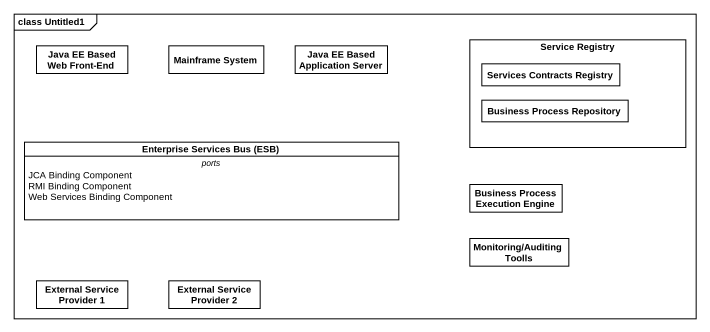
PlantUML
@startuml
mainframe class Untitled1
hide circle
hide empty members
class "Java EE Based Web Front-End" as Java_EE_Based_Web_Front_End
class "Mainframe System" as Mainframe_System
class "Java EE Based Application Server" as Java_EE_Based_Application
rectangle "Service Registry" as Service_Registry {
  class "Services Contracts Registry" as Services_Contracts_Registry
  class "Business Process Repository" as Business_Process_Repository
}
class "Enterprise Services Bus (ESB)" as Enterprise_Services_Bus_ESB {
  -- ports --
  JCA Binding Component
  RMI Binding Component
  Web Services Binding Component
}
class "Business Process Execution Engine" as Business_Process_Execution
class "Monitoring/Auditing Toolls" as Monitoring_Auditing_Toolls
class "External Service Provider 1" as External_Service_Provider_1
class "External Service Provider 2" as External_Service_Provider_2
@enduml
